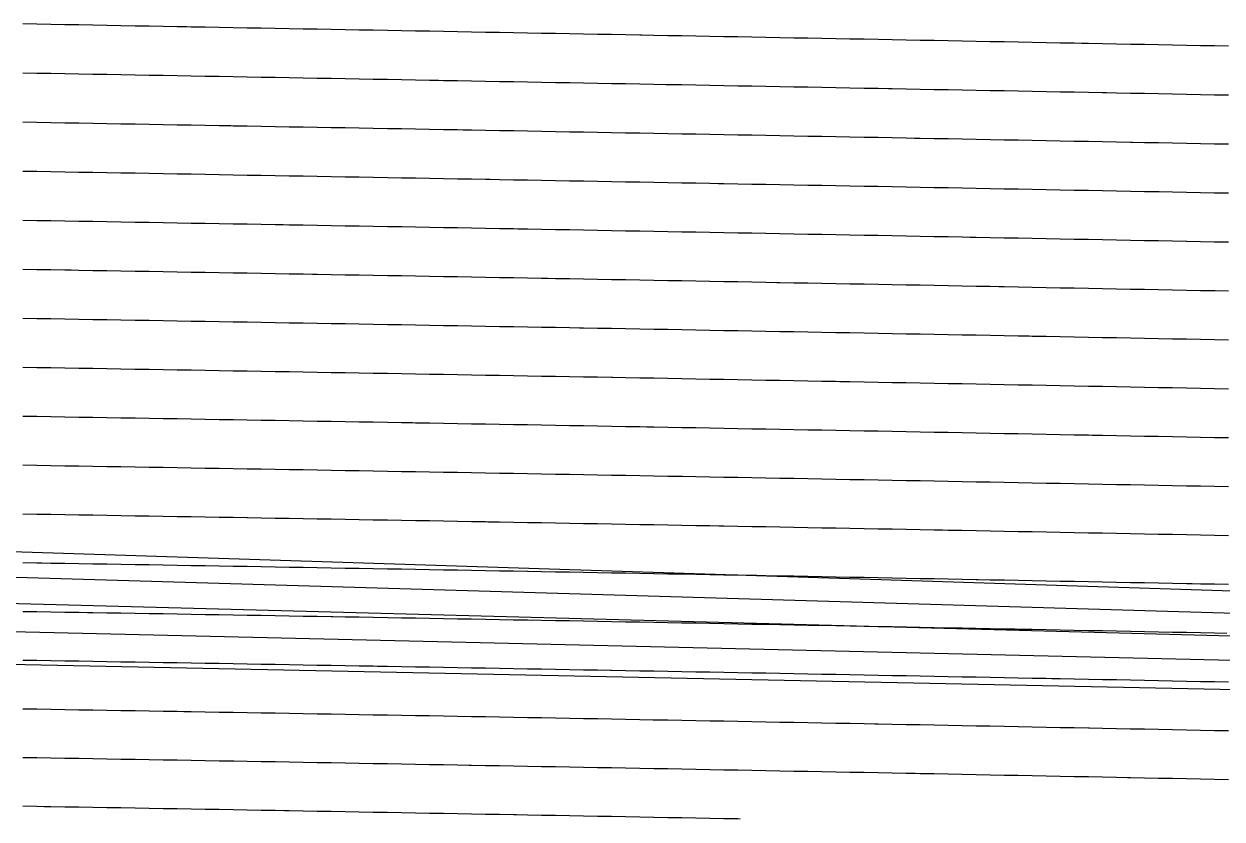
# Model space of a CAD drawing. Header units: metres. Extents: x 3387 to 5486, y 40 to 163.
# Drawn here: x 3914.1 to 4093.7, y 40 to 159.1 of the extents above; entities that cross this region are included whole.
import ezdxf

# ---------------------------------------------------------------- set-up
doc = ezdxf.new("R2010")
doc.units = ezdxf.units.M
for name, color, linetype in [('Contour_Level_10', 7, 'Continuous'), ('Contour_Level_11', 7, 'Continuous'), ('Contour_Level_12', 7, 'Continuous'), ('Contour_Level_13', 7, 'Continuous'), ('Contour_Level_14', 7, 'Continuous'), ('Contour_Level_15', 7, 'Continuous'), ('Contour_Level_16', 7, 'Continuous'), ('Contour_Level_17', 7, 'Continuous'), ('Contour_Level_18', 7, 'Continuous'), ('Contour_Level_19', 7, 'Continuous'), ('Contour_Level_20', 7, 'Continuous'), ('Contour_Level_21', 7, 'Continuous'), ('Contour_Level_22', 7, 'Continuous'), ('Contour_Level_23', 7, 'Continuous'), ('Contour_Level_6', 7, 'Continuous'), ('Contour_Level_7', 7, 'Continuous'), ('Contour_Level_8', 7, 'Continuous'), ('Contour_Level_9', 7, 'Continuous')]:
    doc.layers.add(name, color=color, linetype=linetype)

msp = doc.modelspace()

# ---------------------------------------------------------------- linework, layer by layer
at = {"layer": 'Contour_Level_10'}
msp.add_lwpolyline([(4094.67, 126.41), (4092.57, 126.45), (4090.47, 126.49), (4088.4, 126.53), (4088.37, 126.53), (4086.27, 126.57), (4084.17, 126.61), (4082.06, 126.65), (4079.96, 126.69), (4077.86, 126.73), (4075.76, 126.77), (4073.66, 126.81), (4071.56, 126.85), (4069.46, 126.89), (4067.36, 126.93), (4065.26, 126.97), (4063.15, 127.01), (4061.05, 127.05), (4058.95, 127.09), (4056.85, 127.13), (4055.89, 127.15), (4054.75, 127.17), (4052.65, 127.21), (4050.55, 127.25), (4048.45, 127.29), (4046.35, 127.33), (4044.24, 127.37), (4042.14, 127.41), (4040.04, 127.45), (4037.94, 127.49), (4035.84, 127.52), (4033.74, 127.56), (4031.64, 127.6), (4029.54, 127.64), (4027.44, 127.68), (4025.33, 127.72), (4023.23, 127.76), (4022.51, 127.77), (4021.13, 127.79), (4019.03, 127.83), (4016.93, 127.87), (4014.83, 127.91), (4012.73, 127.95), (4010.63, 127.98), (4008.53, 128.02), (4006.42, 128.06), (4004.32, 128.1), (4002.22, 128.14), (4000.12, 128.17), (3998.02, 128.21), (3995.92, 128.25), (3993.82, 128.29), (3991.72, 128.32), (3989.62, 128.36), (3988.19, 128.39), (3987.51, 128.4), (3985.41, 128.44), (3983.31, 128.47), (3981.21, 128.51), (3979.11, 128.55), (3977.01, 128.58), (3974.91, 128.62), (3972.81, 128.66), (3970.71, 128.7), (3968.61, 128.73), (3966.5, 128.77), (3964.4, 128.81), (3962.3, 128.84), (3960.2, 128.88), (3958.1, 128.92), (3956, 128.95), (3953.9, 128.99), (3952.98, 129.01), (3951.8, 129.03), (3949.7, 129.06), (3947.59, 129.1), (3945.49, 129.13), (3943.39, 129.17), (3941.29, 129.21), (3939.19, 129.24), (3937.09, 129.28), (3934.99, 129.32), (3932.89, 129.35), (3930.79, 129.39), (3928.68, 129.42), (3926.58, 129.46), (3924.48, 129.5), (3922.38, 129.53), (3920.28, 129.57), (3918.18, 129.6), (3917.07, 129.62), (3916.08, 129.64), (3913.98, 129.68)], dxfattribs=at)
at = {"layer": 'Contour_Level_11'}
msp.add_lwpolyline([(4094.67, 119.08), (4092.66, 119.12), (4092.57, 119.12), (4090.47, 119.16), (4088.37, 119.2), (4086.27, 119.24), (4084.17, 119.28), (4082.06, 119.32), (4079.96, 119.36), (4077.86, 119.4), (4075.76, 119.44), (4073.66, 119.48), (4071.56, 119.52), (4069.46, 119.56), (4067.36, 119.6), (4065.26, 119.64), (4063.15, 119.68), (4061.05, 119.72), (4060.27, 119.73), (4058.95, 119.76), (4056.85, 119.8), (4054.75, 119.84), (4052.65, 119.88), (4050.55, 119.92), (4048.45, 119.96), (4046.35, 119.99), (4044.24, 120.03), (4042.14, 120.07), (4040.04, 120.11), (4037.94, 120.15), (4035.84, 120.19), (4033.74, 120.23), (4031.64, 120.27), (4029.54, 120.3), (4027.44, 120.34), (4026.97, 120.35), (4025.33, 120.38), (4023.23, 120.42), (4021.13, 120.46), (4019.03, 120.5), (4016.93, 120.53), (4014.83, 120.57), (4012.73, 120.61), (4010.63, 120.65), (4008.53, 120.69), (4006.42, 120.72), (4004.32, 120.76), (4002.22, 120.8), (4000.12, 120.84), (3998.02, 120.87), (3995.92, 120.91), (3993.82, 120.95), (3992.68, 120.97), (3991.72, 120.99), (3989.62, 121.02), (3987.51, 121.06), (3985.41, 121.1), (3983.31, 121.14), (3981.21, 121.17), (3979.11, 121.21), (3977.01, 121.25), (3974.91, 121.28), (3972.81, 121.32), (3970.71, 121.36), (3968.61, 121.39), (3966.5, 121.43), (3964.4, 121.47), (3962.3, 121.5), (3960.2, 121.54), (3958.1, 121.58), (3957.39, 121.59), (3956, 121.61), (3953.9, 121.65), (3951.8, 121.68), (3949.7, 121.72), (3947.59, 121.76), (3945.49, 121.79), (3943.39, 121.83), (3941.29, 121.86), (3939.19, 121.9), (3937.09, 121.94), (3934.99, 121.97), (3932.89, 122.01), (3930.79, 122.04), (3928.68, 122.08), (3926.58, 122.12), (3924.48, 122.15), (3922.38, 122.19), (3921.23, 122.21), (3920.28, 122.22), (3918.18, 122.26), (3916.08, 122.29), (3913.98, 122.33)], dxfattribs=at)
at = {"layer": 'Contour_Level_12'}
msp.add_lwpolyline([(4094.67, 111.74), (4092.57, 111.79), (4090.47, 111.83), (4088.37, 111.87), (4086.27, 111.91), (4084.17, 111.95), (4082.06, 111.99), (4079.96, 112.03), (4077.86, 112.07), (4075.76, 112.11), (4073.66, 112.15), (4071.56, 112.19), (4069.46, 112.23), (4067.36, 112.27), (4065.26, 112.31), (4064.79, 112.32), (4063.15, 112.35), (4061.05, 112.39), (4058.95, 112.43), (4056.85, 112.47), (4054.75, 112.51), (4052.65, 112.54), (4050.55, 112.58), (4048.45, 112.62), (4046.35, 112.66), (4044.24, 112.7), (4042.14, 112.74), (4040.04, 112.78), (4037.94, 112.82), (4035.84, 112.86), (4033.74, 112.9), (4031.64, 112.93), (4031.61, 112.93), (4029.54, 112.97), (4027.44, 113.01), (4025.33, 113.05), (4023.23, 113.09), (4021.13, 113.13), (4019.03, 113.16), (4016.93, 113.2), (4014.83, 113.24), (4012.73, 113.28), (4010.63, 113.32), (4008.53, 113.35), (4006.42, 113.39), (4004.32, 113.43), (4002.22, 113.47), (4000.12, 113.5), (3998.02, 113.54), (3997.4, 113.55), (3995.92, 113.58), (3993.82, 113.62), (3991.72, 113.65), (3989.62, 113.69), (3987.51, 113.73), (3985.41, 113.76), (3983.31, 113.8), (3981.21, 113.84), (3979.11, 113.88), (3977.01, 113.91), (3974.91, 113.95), (3972.81, 113.99), (3970.71, 114.02), (3968.61, 114.06), (3966.5, 114.09), (3964.4, 114.13), (3962.3, 114.17), (3962.11, 114.17), (3960.2, 114.2), (3958.1, 114.24), (3956, 114.28), (3953.9, 114.31), (3951.8, 114.35), (3949.7, 114.38), (3947.59, 114.42), (3945.49, 114.46), (3943.39, 114.49), (3941.29, 114.53), (3939.19, 114.56), (3937.09, 114.6), (3934.99, 114.63), (3932.89, 114.67), (3930.79, 114.7), (3928.68, 114.74), (3926.58, 114.78), (3925.79, 114.79), (3924.48, 114.81), (3922.38, 114.85), (3920.28, 114.88), (3918.18, 114.92), (3916.08, 114.95), (3913.98, 114.99)], dxfattribs=at)
at = {"layer": 'Contour_Level_13'}
msp.add_lwpolyline([(4094.67, 104.41), (4092.57, 104.46), (4090.47, 104.5), (4088.37, 104.54), (4086.27, 104.58), (4084.17, 104.62), (4082.06, 104.66), (4079.96, 104.7), (4077.86, 104.74), (4075.76, 104.78), (4073.66, 104.82), (4071.56, 104.86), (4069.46, 104.9), (4069.45, 104.9), (4067.36, 104.94), (4065.26, 104.98), (4063.15, 105.02), (4061.05, 105.06), (4058.95, 105.1), (4056.85, 105.14), (4054.75, 105.18), (4052.65, 105.22), (4050.55, 105.26), (4048.45, 105.29), (4046.35, 105.33), (4044.24, 105.37), (4042.14, 105.41), (4040.04, 105.45), (4037.94, 105.49), (4036.43, 105.52), (4035.84, 105.53), (4033.74, 105.57), (4031.64, 105.61), (4029.54, 105.64), (4027.44, 105.68), (4025.33, 105.72), (4023.23, 105.76), (4021.13, 105.8), (4019.03, 105.84), (4016.93, 105.87), (4014.83, 105.91), (4012.73, 105.95), (4010.63, 105.99), (4008.53, 106.03), (4006.42, 106.06), (4004.32, 106.1), (4002.35, 106.14), (4002.22, 106.14), (4000.12, 106.18), (3998.02, 106.21), (3995.92, 106.25), (3993.82, 106.29), (3991.72, 106.32), (3989.62, 106.36), (3987.51, 106.4), (3985.41, 106.44), (3983.31, 106.47), (3981.21, 106.51), (3979.11, 106.55), (3977.01, 106.58), (3974.91, 106.62), (3972.81, 106.66), (3970.71, 106.69), (3968.61, 106.73), (3967.11, 106.75), (3966.5, 106.76), (3964.4, 106.8), (3962.3, 106.84), (3960.2, 106.87), (3958.1, 106.91), (3956, 106.94), (3953.9, 106.98), (3951.8, 107.02), (3949.7, 107.05), (3947.59, 107.09), (3945.49, 107.12), (3943.39, 107.16), (3941.29, 107.19), (3939.19, 107.23), (3937.09, 107.27), (3934.99, 107.3), (3932.89, 107.34), (3930.79, 107.37), (3930.74, 107.37), (3928.68, 107.41), (3926.58, 107.44), (3924.48, 107.48), (3922.38, 107.51), (3920.28, 107.55), (3918.18, 107.58), (3916.08, 107.62), (3913.98, 107.65)], dxfattribs=at)
at = {"layer": 'Contour_Level_14'}
msp.add_lwpolyline([(4094.67, 97.09), (4092.57, 97.13), (4090.47, 97.17), (4088.37, 97.21), (4086.27, 97.25), (4084.17, 97.29), (4082.06, 97.33), (4079.96, 97.37), (4077.86, 97.41), (4075.76, 97.45), (4074.23, 97.48), (4073.66, 97.49), (4071.56, 97.53), (4069.46, 97.57), (4067.36, 97.61), (4065.26, 97.65), (4063.15, 97.69), (4061.05, 97.73), (4058.95, 97.77), (4056.85, 97.81), (4054.75, 97.85), (4052.65, 97.89), (4050.55, 97.93), (4048.45, 97.97), (4046.35, 98.01), (4044.24, 98.05), (4042.14, 98.09), (4041.4, 98.1), (4040.04, 98.13), (4037.94, 98.16), (4035.84, 98.2), (4033.74, 98.24), (4031.64, 98.28), (4029.54, 98.32), (4027.44, 98.36), (4025.33, 98.4), (4023.23, 98.43), (4021.13, 98.47), (4019.03, 98.51), (4016.93, 98.55), (4014.83, 98.59), (4012.73, 98.62), (4010.63, 98.66), (4008.53, 98.7), (4007.49, 98.72), (4006.42, 98.74), (4004.32, 98.78), (4002.22, 98.81), (4000.12, 98.85), (3998.02, 98.89), (3995.92, 98.92), (3993.82, 98.96), (3991.72, 99), (3989.62, 99.04), (3987.51, 99.07), (3985.41, 99.11), (3983.31, 99.15), (3981.21, 99.18), (3979.11, 99.22), (3977.01, 99.26), (3974.91, 99.29), (3972.81, 99.33), (3972.4, 99.34), (3970.71, 99.37), (3968.61, 99.4), (3966.5, 99.44), (3964.4, 99.47), (3962.3, 99.51), (3960.2, 99.55), (3958.1, 99.58), (3956, 99.62), (3953.9, 99.65), (3951.8, 99.69), (3949.7, 99.73), (3947.59, 99.76), (3945.49, 99.8), (3943.39, 99.83), (3941.29, 99.87), (3939.19, 99.9), (3937.09, 99.94), (3936.06, 99.95), (3934.99, 99.97), (3932.89, 100.01), (3930.79, 100.04), (3928.68, 100.08), (3926.58, 100.11), (3924.48, 100.15), (3922.38, 100.18), (3920.28, 100.22), (3918.18, 100.25), (3916.08, 100.29), (3913.98, 100.32)], dxfattribs=at)
at = {"layer": 'Contour_Level_15'}
msp.add_lwpolyline([(4094.67, 89.76), (4092.57, 89.81), (4090.47, 89.85), (4088.37, 89.89), (4086.27, 89.93), (4084.17, 89.97), (4082.06, 90.01), (4079.96, 90.05), (4079.13, 90.07), (4077.86, 90.09), (4075.76, 90.13), (4073.66, 90.17), (4071.56, 90.21), (4069.46, 90.25), (4067.36, 90.29), (4065.26, 90.33), (4063.15, 90.37), (4061.05, 90.41), (4058.95, 90.45), (4056.85, 90.49), (4054.75, 90.53), (4052.65, 90.57), (4050.55, 90.61), (4048.45, 90.65), (4046.53, 90.68), (4046.35, 90.69), (4044.24, 90.73), (4042.14, 90.76), (4040.04, 90.8), (4037.94, 90.84), (4035.84, 90.88), (4033.74, 90.92), (4031.64, 90.96), (4029.54, 91), (4027.44, 91.04), (4025.33, 91.07), (4023.23, 91.11), (4021.13, 91.15), (4019.03, 91.19), (4016.93, 91.23), (4014.83, 91.27), (4012.83, 91.3), (4012.73, 91.3), (4010.63, 91.34), (4008.53, 91.38), (4006.42, 91.42), (4004.32, 91.45), (4002.22, 91.49), (4000.12, 91.53), (3998.02, 91.57), (3995.92, 91.6), (3993.82, 91.64), (3991.72, 91.68), (3989.62, 91.72), (3987.51, 91.75), (3985.41, 91.79), (3983.31, 91.83), (3981.21, 91.86), (3979.11, 91.9), (3977.93, 91.92), (3977.01, 91.94), (3974.91, 91.97), (3972.81, 92.01), (3970.71, 92.04), (3968.61, 92.08), (3966.5, 92.12), (3964.4, 92.15), (3962.3, 92.19), (3960.2, 92.23), (3958.1, 92.26), (3956, 92.3), (3953.9, 92.33), (3951.8, 92.37), (3949.7, 92.4), (3947.59, 92.44), (3945.49, 92.47), (3943.39, 92.51), (3941.73, 92.54), (3941.29, 92.54), (3939.19, 92.58), (3937.09, 92.62), (3934.99, 92.65), (3932.89, 92.69), (3930.79, 92.72), (3928.68, 92.76), (3926.58, 92.79), (3924.48, 92.82), (3922.38, 92.86), (3920.28, 92.89), (3918.18, 92.93), (3916.08, 92.96), (3913.98, 93)], dxfattribs=at)
at = {"layer": 'Contour_Level_16'}
msp.add_lwpolyline([(4094.67, 82.44), (4092.57, 82.48), (4090.47, 82.53), (4088.37, 82.57), (4086.27, 82.61), (4084.17, 82.65), (4084.14, 82.65), (4082.06, 82.69), (4079.96, 82.73), (4077.86, 82.77), (4075.76, 82.81), (4073.66, 82.85), (4071.56, 82.89), (4069.46, 82.93), (4067.36, 82.97), (4065.26, 83.01), (4063.15, 83.05), (4061.05, 83.09), (4058.95, 83.13), (4056.85, 83.17), (4054.75, 83.21), (4052.65, 83.25), (4051.78, 83.27), (4050.55, 83.29), (4048.45, 83.33), (4046.35, 83.37), (4044.24, 83.41), (4042.14, 83.45), (4040.04, 83.49), (4037.94, 83.52), (4035.84, 83.56), (4033.74, 83.6), (4031.64, 83.64), (4029.54, 83.68), (4027.44, 83.72), (4025.33, 83.76), (4023.23, 83.8), (4021.13, 83.83), (4019.03, 83.87), (4018.34, 83.88), (4016.93, 83.91), (4014.83, 83.95), (4012.73, 83.99), (4010.63, 84.02), (4008.53, 84.06), (4006.42, 84.1), (4004.32, 84.14), (4002.22, 84.17), (4000.12, 84.21), (3998.02, 84.25), (3995.92, 84.29), (3993.82, 84.32), (3991.72, 84.36), (3989.62, 84.4), (3987.51, 84.44), (3985.41, 84.47), (3983.69, 84.5), (3983.31, 84.51), (3981.21, 84.55), (3979.11, 84.58), (3977.01, 84.62), (3974.91, 84.66), (3972.81, 84.69), (3970.71, 84.73), (3968.61, 84.76), (3966.5, 84.8), (3964.4, 84.84), (3962.3, 84.87), (3960.2, 84.91), (3958.1, 84.94), (3956, 84.98), (3953.9, 85.02), (3951.8, 85.05), (3949.7, 85.09), (3947.7, 85.12), (3947.59, 85.12), (3945.49, 85.16), (3943.39, 85.19), (3941.29, 85.23), (3939.19, 85.26), (3937.09, 85.3), (3934.99, 85.33), (3932.89, 85.37), (3930.79, 85.4), (3928.68, 85.44), (3926.58, 85.47), (3924.48, 85.51), (3922.38, 85.54), (3920.28, 85.58), (3918.18, 85.61), (3916.08, 85.65), (3913.98, 85.68)], dxfattribs=at)
at = {"layer": 'Contour_Level_17'}
msp.add_lwpolyline([(4094.67, 75.12), (4092.57, 75.17), (4090.47, 75.21), (4089.24, 75.23), (4088.37, 75.25), (4086.27, 75.29), (4084.17, 75.33), (4082.06, 75.37), (4079.96, 75.41), (4077.86, 75.45), (4075.76, 75.49), (4073.66, 75.53), (4071.56, 75.57), (4069.46, 75.61), (4067.36, 75.65), (4065.26, 75.69), (4063.15, 75.73), (4061.05, 75.78), (4058.95, 75.81), (4057.15, 75.85), (4056.85, 75.85), (4054.75, 75.89), (4052.65, 75.93), (4050.55, 75.97), (4048.45, 76.01), (4046.35, 76.05), (4044.24, 76.09), (4042.14, 76.13), (4040.04, 76.17), (4037.94, 76.21), (4035.84, 76.25), (4033.74, 76.29), (4031.64, 76.33), (4029.54, 76.37), (4027.44, 76.4), (4025.33, 76.44), (4023.99, 76.47), (4023.23, 76.48), (4021.13, 76.52), (4019.03, 76.56), (4016.93, 76.6), (4014.83, 76.63), (4012.73, 76.67), (4010.63, 76.71), (4008.53, 76.75), (4006.42, 76.79), (4004.32, 76.82), (4002.22, 76.86), (4000.12, 76.9), (3998.02, 76.94), (3995.92, 76.97), (3993.82, 77.01), (3991.72, 77.05), (3989.64, 77.09), (3989.62, 77.09), (3987.51, 77.12), (3985.41, 77.16), (3983.31, 77.2), (3981.21, 77.23), (3979.11, 77.27), (3977.01, 77.31), (3974.91, 77.34), (3972.81, 77.38), (3970.71, 77.42), (3968.61, 77.45), (3966.5, 77.49), (3964.4, 77.52), (3962.3, 77.56), (3960.2, 77.6), (3958.1, 77.63), (3956, 77.67), (3953.95, 77.7), (3953.9, 77.7), (3951.8, 77.74), (3949.7, 77.78), (3947.59, 77.81), (3945.49, 77.85), (3943.39, 77.88), (3941.29, 77.92), (3939.19, 77.95), (3937.09, 77.99), (3934.99, 78.02), (3932.89, 78.06), (3930.79, 78.09), (3928.68, 78.13), (3926.58, 78.16), (3924.48, 78.2), (3922.38, 78.23), (3920.28, 78.27), (3918.18, 78.3), (3916.83, 78.32), (3916.08, 78.33), (3913.98, 78.37)], dxfattribs=at)
at = {"layer": 'Contour_Level_18'}
msp.add_lwpolyline([(4094.43, 67.81), (4092.57, 67.85), (4090.47, 67.89), (4088.37, 67.93), (4086.27, 67.97), (4084.17, 68.02), (4082.06, 68.06), (4079.96, 68.1), (4077.86, 68.14), (4075.76, 68.18), (4073.66, 68.22), (4071.56, 68.26), (4069.46, 68.3), (4067.36, 68.34), (4065.26, 68.38), (4063.15, 68.42), (4062.62, 68.43), (4061.05, 68.46), (4058.95, 68.5), (4056.85, 68.54), (4054.75, 68.58), (4052.65, 68.62), (4050.55, 68.66), (4048.45, 68.7), (4046.35, 68.74), (4044.24, 68.78), (4042.14, 68.82), (4040.04, 68.86), (4037.94, 68.9), (4035.84, 68.94), (4033.74, 68.98), (4031.64, 69.02), (4029.78, 69.05), (4029.54, 69.05), (4027.44, 69.09), (4025.33, 69.13), (4023.23, 69.17), (4021.13, 69.21), (4019.03, 69.25), (4016.93, 69.29), (4014.83, 69.32), (4012.73, 69.36), (4010.63, 69.4), (4008.53, 69.44), (4006.42, 69.48), (4004.32, 69.51), (4002.22, 69.55), (4000.12, 69.59), (3998.02, 69.63), (3995.92, 69.67), (3995.76, 69.67), (3993.82, 69.7), (3991.72, 69.74), (3989.62, 69.78), (3987.51, 69.81), (3985.41, 69.85), (3983.31, 69.89), (3981.21, 69.93), (3979.11, 69.96), (3977.01, 70), (3974.91, 70.04), (3972.81, 70.07), (3970.71, 70.11), (3968.61, 70.15), (3966.5, 70.18), (3964.4, 70.22), (3962.3, 70.25), (3960.43, 70.29), (3960.2, 70.29), (3958.1, 70.33), (3956, 70.36), (3953.9, 70.4), (3951.8, 70.43), (3949.7, 70.47), (3947.59, 70.51), (3945.49, 70.54), (3943.39, 70.58), (3941.29, 70.61), (3939.19, 70.65), (3937.09, 70.68), (3934.99, 70.72), (3932.89, 70.75), (3930.79, 70.79), (3928.68, 70.82), (3926.58, 70.86), (3924.48, 70.89), (3923.66, 70.9), (3922.38, 70.93), (3920.28, 70.96), (3918.18, 70.99), (3916.08, 71.03), (3913.98, 71.06)], dxfattribs=at)
at = {"layer": 'Contour_Level_19'}
for points in [[(3386.6, 97), (5157.42, 40)], [(4094.67, 60.5), (4092.57, 60.54), (4090.47, 60.58), (4088.37, 60.62), (4086.27, 60.66), (4084.17, 60.7), (4082.06, 60.74), (4079.96, 60.79), (4077.86, 60.83), (4075.76, 60.87), (4073.66, 60.91), (4071.56, 60.95), (4069.46, 60.99), (4068.18, 61.02), (4067.36, 61.03), (4065.26, 61.07), (4063.15, 61.11), (4061.05, 61.15), (4058.95, 61.19), (4056.85, 61.23), (4054.75, 61.27), (4052.65, 61.31), (4050.55, 61.35), (4048.45, 61.39), (4046.35, 61.43), (4044.24, 61.47), (4042.14, 61.51), (4040.04, 61.55), (4037.94, 61.59), (4035.84, 61.63), (4035.67, 61.63), (4033.74, 61.67), (4031.64, 61.71), (4029.54, 61.75), (4027.44, 61.79), (4025.33, 61.83), (4023.23, 61.86), (4021.13, 61.9), (4019.03, 61.94), (4016.93, 61.98), (4014.83, 62.02), (4012.73, 62.06), (4010.63, 62.1), (4008.53, 62.13), (4006.42, 62.17), (4004.32, 62.21), (4002.22, 62.25), (4002.03, 62.25), (4000.12, 62.29), (3998.02, 62.32), (3995.92, 62.36), (3993.82, 62.4), (3991.72, 62.44), (3989.62, 62.47), (3987.51, 62.51), (3985.41, 62.55), (3983.31, 62.59), (3981.21, 62.62), (3979.11, 62.66), (3977.01, 62.7), (3974.91, 62.73), (3972.81, 62.77), (3970.71, 62.81), (3968.61, 62.84), (3967.11, 62.87), (3966.5, 62.88), (3964.4, 62.92), (3962.3, 62.95), (3960.2, 62.99), (3958.1, 63.02), (3956, 63.06), (3953.9, 63.1), (3951.8, 63.13), (3949.7, 63.17), (3947.59, 63.2), (3945.49, 63.24), (3943.39, 63.28), (3941.29, 63.31), (3939.19, 63.35), (3937.09, 63.38), (3934.99, 63.42), (3932.89, 63.45), (3930.79, 63.49), (3930.76, 63.49), (3928.68, 63.52), (3926.58, 63.56), (3924.48, 63.59), (3922.38, 63.63), (3920.28, 63.66), (3918.18, 63.7), (3916.08, 63.73), (3913.98, 63.76)]]:
    msp.add_lwpolyline(points, dxfattribs=at)
at = {"layer": 'Contour_Level_20'}
for points in [[(3386.6, 91.76), (5141.49, 40)], [(4094.67, 53.19), (4092.57, 53.23), (4090.47, 53.27), (4088.37, 53.31), (4086.27, 53.35), (4084.17, 53.4), (4082.06, 53.44), (4079.96, 53.48), (4077.86, 53.52), (4075.76, 53.56), (4073.82, 53.6), (4073.66, 53.6), (4071.56, 53.64), (4069.46, 53.68), (4067.36, 53.72), (4065.26, 53.76), (4063.15, 53.81), (4061.05, 53.85), (4058.95, 53.89), (4056.85, 53.93), (4054.75, 53.97), (4052.65, 54.01), (4050.55, 54.05), (4048.45, 54.09), (4046.35, 54.13), (4044.24, 54.17), (4042.14, 54.21), (4041.66, 54.22), (4040.04, 54.25), (4037.94, 54.29), (4035.84, 54.33), (4033.74, 54.37), (4031.64, 54.4), (4029.54, 54.44), (4027.44, 54.48), (4025.33, 54.52), (4023.23, 54.56), (4021.13, 54.6), (4019.03, 54.64), (4016.93, 54.68), (4014.83, 54.72), (4012.73, 54.76), (4010.63, 54.79), (4008.53, 54.83), (4008.42, 54.83), (4006.42, 54.87), (4004.32, 54.91), (4002.22, 54.95), (4000.12, 54.99), (3998.02, 55.02), (3995.92, 55.06), (3993.82, 55.1), (3991.72, 55.14), (3989.62, 55.17), (3987.51, 55.21), (3985.41, 55.25), (3983.31, 55.29), (3981.21, 55.32), (3979.11, 55.36), (3977.01, 55.4), (3974.91, 55.44), (3973.94, 55.45), (3972.81, 55.47), (3970.71, 55.51), (3968.61, 55.55), (3966.5, 55.58), (3964.4, 55.62), (3962.3, 55.66), (3960.2, 55.69), (3958.1, 55.73), (3956, 55.76), (3953.9, 55.8), (3951.8, 55.84), (3949.7, 55.87), (3947.59, 55.91), (3945.49, 55.94), (3943.39, 55.98), (3941.29, 56.02), (3939.19, 56.05), (3938.09, 56.07), (3937.09, 56.09), (3934.99, 56.12), (3932.89, 56.16), (3930.79, 56.19), (3928.68, 56.23), (3926.58, 56.26), (3924.48, 56.3), (3922.38, 56.33), (3920.28, 56.37), (3918.18, 56.4), (3916.08, 56.44), (3913.98, 56.47)]]:
    msp.add_lwpolyline(points, dxfattribs=at)
at = {"layer": 'Contour_Level_21'}
for points in [[(3386.6, 86.31), (5126, 40)], [(4094.67, 45.88), (4092.57, 45.92), (4090.47, 45.96), (4088.37, 46.01), (4086.27, 46.05), (4084.17, 46.09), (4082.06, 46.13), (4079.96, 46.17), (4079.53, 46.18), (4077.86, 46.21), (4075.76, 46.26), (4073.66, 46.3), (4071.56, 46.34), (4069.46, 46.38), (4067.36, 46.42), (4065.26, 46.46), (4063.15, 46.5), (4061.05, 46.54), (4058.95, 46.58), (4056.85, 46.62), (4054.75, 46.66), (4052.65, 46.7), (4050.55, 46.75), (4048.45, 46.79), (4047.73, 46.8), (4046.35, 46.83), (4044.24, 46.87), (4042.14, 46.91), (4040.04, 46.95), (4037.94, 46.99), (4035.84, 47.03), (4033.74, 47.06), (4031.64, 47.1), (4029.54, 47.14), (4027.44, 47.18), (4025.33, 47.22), (4023.23, 47.26), (4021.13, 47.3), (4019.03, 47.34), (4016.93, 47.38), (4014.9, 47.42), (4014.83, 47.42), (4012.73, 47.46), (4010.63, 47.5), (4008.53, 47.53), (4006.42, 47.57), (4004.32, 47.61), (4002.22, 47.65), (4000.12, 47.69), (3998.02, 47.73), (3995.92, 47.76), (3993.82, 47.8), (3991.72, 47.84), (3989.62, 47.88), (3987.51, 47.92), (3985.41, 47.95), (3983.31, 47.99), (3981.21, 48.03), (3980.89, 48.04), (3979.11, 48.07), (3977.01, 48.1), (3974.91, 48.14), (3972.81, 48.18), (3970.71, 48.22), (3968.61, 48.25), (3966.5, 48.29), (3964.4, 48.33), (3962.3, 48.36), (3960.2, 48.4), (3958.1, 48.44), (3956, 48.47), (3953.9, 48.51), (3951.8, 48.55), (3949.7, 48.58), (3947.59, 48.62), (3945.58, 48.65), (3945.49, 48.65), (3943.39, 48.69), (3941.29, 48.73), (3939.19, 48.76), (3937.09, 48.8), (3934.99, 48.83), (3932.89, 48.87), (3930.79, 48.91), (3928.68, 48.94), (3926.58, 48.98), (3924.48, 49.01), (3922.38, 49.05), (3920.28, 49.08), (3918.18, 49.12), (3916.08, 49.15), (3913.98, 49.19)]]:
    msp.add_lwpolyline(points, dxfattribs=at)
at = {"layer": 'Contour_Level_22'}
for points in [[(3386.6, 80.45), (5110.37, 40)], [(4021.46, 40), (4021.13, 40.01), (4019.03, 40.05), (4016.93, 40.08), (4014.83, 40.12), (4012.73, 40.16), (4010.63, 40.2), (4008.53, 40.24), (4006.42, 40.28), (4004.32, 40.32), (4002.22, 40.36), (4000.12, 40.4), (3998.02, 40.43), (3995.92, 40.47), (3993.82, 40.51), (3991.72, 40.55), (3989.62, 40.59), (3987.94, 40.62), (3987.51, 40.63), (3985.41, 40.66), (3983.31, 40.7), (3981.21, 40.74), (3979.11, 40.78), (3977.01, 40.82), (3974.91, 40.85), (3972.81, 40.89), (3970.71, 40.93), (3968.61, 40.96), (3966.5, 41), (3964.4, 41.04), (3962.3, 41.08), (3960.2, 41.11), (3958.1, 41.15), (3956, 41.19), (3953.9, 41.22), (3953.2, 41.24), (3951.8, 41.26), (3949.7, 41.3), (3947.59, 41.33), (3945.49, 41.37), (3943.39, 41.41), (3941.29, 41.44), (3939.19, 41.48), (3937.09, 41.52), (3934.99, 41.55), (3932.89, 41.59), (3930.79, 41.62), (3928.68, 41.66), (3926.58, 41.69), (3924.48, 41.73), (3922.38, 41.77), (3920.28, 41.8), (3918.18, 41.84), (3917.15, 41.85), (3916.08, 41.87), (3913.98, 41.91)]]:
    msp.add_lwpolyline(points, dxfattribs=at)
at = {"layer": 'Contour_Level_23'}
msp.add_lwpolyline([(3386.6, 74.05), (5037.4, 40)], dxfattribs=at)
at = {"layer": 'Contour_Level_6'}
msp.add_lwpolyline([(4094.67, 155.78), (4092.57, 155.82), (4090.47, 155.86), (4088.37, 155.9), (4086.27, 155.94), (4084.17, 155.98), (4082.06, 156.02), (4079.96, 156.06), (4077.86, 156.1), (4075.76, 156.14), (4073.66, 156.18), (4072.66, 156.2), (4071.56, 156.22), (4069.46, 156.26), (4067.36, 156.3), (4065.26, 156.34), (4063.15, 156.38), (4061.05, 156.42), (4058.95, 156.46), (4056.85, 156.5), (4054.75, 156.54), (4052.65, 156.58), (4050.55, 156.62), (4048.45, 156.66), (4046.35, 156.7), (4044.24, 156.74), (4042.14, 156.78), (4040.04, 156.82), (4039.99, 156.82), (4037.94, 156.86), (4035.84, 156.9), (4033.74, 156.94), (4031.64, 156.98), (4029.54, 157.01), (4027.44, 157.05), (4025.33, 157.09), (4023.23, 157.13), (4021.13, 157.17), (4019.03, 157.21), (4016.93, 157.25), (4014.83, 157.29), (4012.73, 157.33), (4010.63, 157.36), (4008.53, 157.4), (4006.67, 157.44), (4006.42, 157.44), (4004.32, 157.48), (4002.22, 157.52), (4000.12, 157.56), (3998.02, 157.6), (3995.92, 157.63), (3993.82, 157.67), (3991.72, 157.71), (3989.62, 157.75), (3987.51, 157.79), (3985.41, 157.83), (3983.31, 157.86), (3981.21, 157.9), (3979.11, 157.94), (3977.01, 157.98), (3974.91, 158.02), (3972.81, 158.06), (3972.8, 158.06), (3970.71, 158.09), (3968.61, 158.13), (3966.5, 158.17), (3964.4, 158.21), (3962.3, 158.25), (3960.2, 158.28), (3958.1, 158.32), (3956, 158.36), (3953.9, 158.4), (3951.8, 158.43), (3949.7, 158.47), (3947.59, 158.51), (3945.49, 158.55), (3943.39, 158.59), (3941.29, 158.62), (3939.19, 158.66), (3938.58, 158.67), (3937.09, 158.7), (3934.99, 158.74), (3932.89, 158.78), (3930.79, 158.81), (3928.68, 158.85), (3926.58, 158.89), (3924.48, 158.93), (3922.38, 158.97), (3920.28, 159), (3918.18, 159.04), (3916.08, 159.08), (3913.98, 159.12)], dxfattribs=at)
at = {"layer": 'Contour_Level_7'}
msp.add_lwpolyline([(4094.67, 148.43), (4092.57, 148.47), (4090.47, 148.51), (4088.37, 148.55), (4086.27, 148.59), (4084.17, 148.63), (4082.06, 148.68), (4079.96, 148.72), (4077.86, 148.76), (4076.39, 148.78), (4075.76, 148.8), (4073.66, 148.84), (4071.56, 148.88), (4069.46, 148.92), (4067.36, 148.96), (4065.26, 149), (4063.15, 149.04), (4061.05, 149.08), (4058.95, 149.12), (4056.85, 149.16), (4054.75, 149.19), (4052.65, 149.23), (4050.55, 149.27), (4048.45, 149.31), (4046.35, 149.35), (4044.24, 149.39), (4043.71, 149.4), (4042.14, 149.43), (4040.04, 149.47), (4037.94, 149.51), (4035.84, 149.55), (4033.74, 149.59), (4031.64, 149.63), (4029.54, 149.67), (4027.44, 149.7), (4025.33, 149.74), (4023.23, 149.78), (4021.13, 149.82), (4019.03, 149.86), (4016.93, 149.9), (4014.83, 149.94), (4012.73, 149.98), (4010.63, 150.01), (4010.32, 150.02), (4008.53, 150.05), (4006.42, 150.09), (4004.32, 150.13), (4002.22, 150.17), (4000.12, 150.21), (3998.02, 150.24), (3995.92, 150.28), (3993.82, 150.32), (3991.72, 150.36), (3989.62, 150.4), (3987.51, 150.44), (3985.41, 150.47), (3983.31, 150.51), (3981.21, 150.55), (3979.11, 150.59), (3977.01, 150.62), (3976.25, 150.64), (3974.91, 150.66), (3972.81, 150.7), (3970.71, 150.74), (3968.61, 150.78), (3966.5, 150.81), (3964.4, 150.85), (3962.3, 150.89), (3960.2, 150.93), (3958.1, 150.96), (3956, 151), (3953.9, 151.04), (3951.8, 151.08), (3949.7, 151.11), (3947.59, 151.15), (3945.49, 151.19), (3943.39, 151.23), (3941.69, 151.26), (3941.29, 151.26), (3939.19, 151.3), (3937.09, 151.34), (3934.99, 151.38), (3932.89, 151.41), (3930.79, 151.45), (3928.68, 151.49), (3926.58, 151.53), (3924.48, 151.56), (3922.38, 151.6), (3920.28, 151.64), (3918.18, 151.68), (3916.08, 151.71), (3913.98, 151.75)], dxfattribs=at)
at = {"layer": 'Contour_Level_8'}
msp.add_lwpolyline([(4094.67, 141.09), (4092.57, 141.13), (4090.47, 141.17), (4088.37, 141.21), (4086.27, 141.25), (4084.17, 141.29), (4082.06, 141.33), (4080.26, 141.37), (4079.96, 141.37), (4077.86, 141.41), (4075.76, 141.45), (4073.66, 141.49), (4071.56, 141.53), (4069.46, 141.57), (4067.36, 141.61), (4065.26, 141.65), (4063.15, 141.69), (4061.05, 141.73), (4058.95, 141.77), (4056.85, 141.81), (4054.75, 141.85), (4052.65, 141.89), (4050.55, 141.93), (4048.45, 141.97), (4047.61, 141.98), (4046.35, 142.01), (4044.24, 142.05), (4042.14, 142.09), (4040.04, 142.13), (4037.94, 142.17), (4035.84, 142.2), (4033.74, 142.24), (4031.64, 142.28), (4029.54, 142.32), (4027.44, 142.36), (4025.33, 142.4), (4023.23, 142.44), (4021.13, 142.48), (4019.03, 142.51), (4016.93, 142.55), (4014.83, 142.59), (4014.17, 142.6), (4012.73, 142.63), (4010.63, 142.67), (4008.53, 142.71), (4006.42, 142.74), (4004.32, 142.78), (4002.22, 142.82), (4000.12, 142.86), (3998.02, 142.9), (3995.92, 142.93), (3993.82, 142.97), (3991.72, 143.01), (3989.62, 143.05), (3987.51, 143.09), (3985.41, 143.12), (3983.31, 143.16), (3981.21, 143.2), (3979.97, 143.22), (3979.11, 143.24), (3977.01, 143.27), (3974.91, 143.31), (3972.81, 143.35), (3970.71, 143.39), (3968.61, 143.42), (3966.5, 143.46), (3964.4, 143.5), (3962.3, 143.54), (3960.2, 143.57), (3958.1, 143.61), (3956, 143.65), (3953.9, 143.68), (3951.8, 143.72), (3949.7, 143.76), (3947.59, 143.8), (3945.49, 143.83), (3945.13, 143.84), (3943.39, 143.87), (3941.29, 143.91), (3939.19, 143.94), (3937.09, 143.98), (3934.99, 144.02), (3932.89, 144.05), (3930.79, 144.09), (3928.68, 144.13), (3926.58, 144.17), (3924.48, 144.2), (3922.38, 144.24), (3920.28, 144.28), (3918.18, 144.31), (3916.08, 144.35), (3913.98, 144.39)], dxfattribs=at)
at = {"layer": 'Contour_Level_9'}
msp.add_lwpolyline([(4094.67, 133.75), (4092.57, 133.79), (4090.47, 133.83), (4088.37, 133.87), (4086.27, 133.91), (4084.27, 133.95), (4084.17, 133.95), (4082.06, 133.99), (4079.96, 134.03), (4077.86, 134.07), (4075.76, 134.11), (4073.66, 134.15), (4071.56, 134.19), (4069.46, 134.23), (4067.36, 134.27), (4065.26, 134.31), (4063.15, 134.35), (4061.05, 134.39), (4058.95, 134.43), (4056.85, 134.47), (4054.75, 134.51), (4052.65, 134.55), (4051.67, 134.57), (4050.55, 134.59), (4048.45, 134.63), (4046.35, 134.67), (4044.24, 134.71), (4042.14, 134.75), (4040.04, 134.78), (4037.94, 134.82), (4035.84, 134.86), (4033.74, 134.9), (4031.64, 134.94), (4029.54, 134.98), (4027.44, 135.02), (4025.33, 135.06), (4023.23, 135.09), (4021.13, 135.13), (4019.03, 135.17), (4018.24, 135.19), (4016.93, 135.21), (4014.83, 135.25), (4012.73, 135.29), (4010.63, 135.32), (4008.53, 135.36), (4006.42, 135.4), (4004.32, 135.44), (4002.22, 135.48), (4000.12, 135.51), (3998.02, 135.55), (3995.92, 135.59), (3993.82, 135.63), (3991.72, 135.67), (3989.62, 135.7), (3987.51, 135.74), (3985.41, 135.78), (3983.95, 135.8), (3983.31, 135.82), (3981.21, 135.85), (3979.11, 135.89), (3977.01, 135.93), (3974.91, 135.96), (3972.81, 136), (3970.71, 136.04), (3968.61, 136.08), (3966.5, 136.11), (3964.4, 136.15), (3962.3, 136.19), (3960.2, 136.22), (3958.1, 136.26), (3956, 136.3), (3953.9, 136.33), (3951.8, 136.37), (3949.7, 136.41), (3948.89, 136.42), (3947.59, 136.44), (3945.49, 136.48), (3943.39, 136.52), (3941.29, 136.55), (3939.19, 136.59), (3937.09, 136.63), (3934.99, 136.66), (3932.89, 136.7), (3930.79, 136.74), (3928.68, 136.77), (3926.58, 136.81), (3924.48, 136.85), (3922.38, 136.88), (3920.28, 136.92), (3918.18, 136.96), (3916.08, 136.99), (3913.98, 137.03)], dxfattribs=at)

doc.saveas('drawing.dxf')
